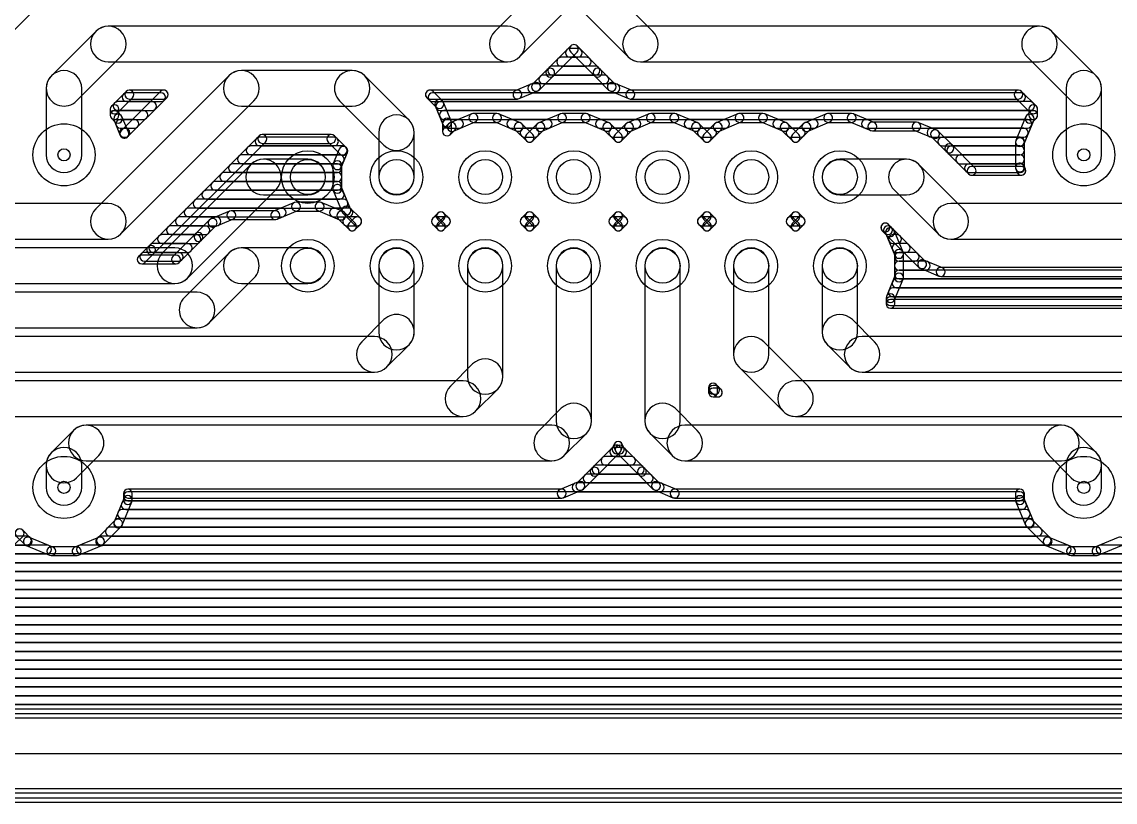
# Model space of a CAD drawing. Extents: x 43.1 to 124.6, y -1.4 to 78.4.
# Drawn here: x 70.55 to 101.86, y -1.4 to 20.95 of the extents above; entities that cross this region are included whole.
import ezdxf

# ---------------------------------------------------------------- set-up
doc = ezdxf.new("R2010")
doc.units = 0
for name, color, linetype in [('16', 175, 'CONTINUOUS'), ('17', 82, 'CONTINUOUS'), ('18', 82, 'CONTINUOUS'), ('20', 30, 'CONTINUOUS'), ('44', 253, 'CONTINUOUS')]:
    doc.layers.add(name, color=color, linetype=linetype)

# ---------------------------------------------------------------- blocks, each defined once
blk = doc.blocks.new('ROUNDP')
blk.add_circle((0, 0), 0.5)
blk = doc.blocks.new('ROUNDV')
blk.add_circle((0, 0), 0.5)

msp = doc.modelspace()

# ---------------------------------------------------------------- linework, layer by layer
at = {"layer": '16'}
for points in [[(70.1258, 21.9492), (68.8558, 20.6792, 1), (69.5742, 19.9608), (70.8442, 21.2308, 1)], [(85.3658, 21.9492), (84.0958, 20.6792, 1), (84.8142, 19.9608), (86.0842, 21.2308, 1)], [(86.6358, 21.2308), (87.9058, 19.9608, 1), (88.6242, 20.6792), (87.3542, 21.9492, 1)], [(72.6658, 20.6792), (71.3958, 19.4092, 1), (72.1142, 18.6908), (73.3842, 19.9608, 1)], [(84.455, 20.828), (73.025, 20.828, 1), (73.025, 19.812), (84.455, 19.812, 1)], [(88.265, 19.812), (99.695, 19.812, 1), (99.695, 20.828), (88.265, 20.828, 1)], [(99.3358, 19.9608), (100.6058, 18.6908, 1), (101.3242, 19.4092), (100.0542, 20.6792, 1)], [(85.7722, 19.4101), (86.4498, 20.0877, 1), (86.2702, 20.2673), (85.5926, 19.5897, 1)], [(86.2485, 19.939), (86.4715, 19.939, 1), (86.4715, 20.193), (86.2485, 20.193, 1)], [(86.2702, 20.0877), (86.9478, 19.4101, 1), (87.1274, 19.5897), (86.4498, 20.2673, 1)], [(85.9945, 19.685), (86.7255, 19.685, 1), (86.7255, 19.939), (85.9945, 19.939, 1)], [(71.247, 19.05), (71.247, 17.145, 1), (72.263, 17.145), (72.263, 19.05, 1)], [(76.4758, 19.4092), (72.6658, 15.5992, 1), (73.3842, 14.8808), (77.1942, 18.6908, 1)], [(80.01, 19.558), (76.835, 19.558, 1), (76.835, 18.542), (80.01, 18.542, 1)], [(81.6392, 18.1392), (80.3692, 19.4092, 1), (79.6508, 18.6908), (80.9208, 17.4208, 1)], [(85.3649, 19.0028), (85.7722, 19.4101, 1), (85.5926, 19.5897), (85.1853, 19.1824, 1)], [(85.4865, 19.177), (87.2335, 19.177, 1), (87.2335, 19.431), (85.4865, 19.431, 1)], [(85.7405, 19.431), (86.9795, 19.431, 1), (86.9795, 19.685), (85.7405, 19.685, 1)], [(86.9478, 19.4101), (87.3551, 19.0028, 1), (87.5347, 19.1824), (87.1274, 19.5897, 1)], [(100.457, 19.05), (100.457, 17.145, 1), (101.473, 17.145), (101.473, 19.05, 1)], [(84.7916, 18.7549), (85.3237, 18.9753, 1), (85.2265, 19.2099), (84.6944, 18.9895, 1)], [(85.1722, 18.923), (87.5478, 18.923, 1), (87.5478, 19.177), (85.1722, 19.177, 1)], [(87.3963, 18.9753), (87.9284, 18.7549, 1), (88.0256, 18.9895), (87.4935, 19.2099, 1)], [(73.2926, 18.3605), (73.7145, 18.7824, 1), (73.5349, 18.962), (73.113, 18.5401, 1)], [(74.5199, 18.962), (73.3951, 17.8372, 1), (73.5747, 17.6576), (74.6995, 18.7824, 1)], [(73.5485, 18.669), (74.5335, 18.669, 1), (74.5335, 18.923), (73.5485, 18.923, 1)], [(73.6247, 18.7452), (74.6097, 18.7452, 1), (74.6097, 18.9992), (73.6247, 18.9992, 1)], [(82.5972, 18.6899), (82.3251, 18.962, 1), (82.1455, 18.7824), (82.4176, 18.5103, 1)], [(82.2353, 18.7452), (84.743, 18.7452, 1), (84.743, 18.9992), (82.2353, 18.9992, 1)], [(82.3115, 18.669), (99.1715, 18.669, 1), (99.1715, 18.923), (82.3115, 18.923, 1)], [(87.977, 18.7452), (99.0953, 18.7452, 1), (99.0953, 18.9992), (87.977, 18.9992, 1)], [(99.0055, 18.7824), (99.4274, 18.3605, 1), (99.607, 18.5401), (99.1851, 18.962, 1)], [(73.3298, 18.2835), (73.3298, 18.4503, 1), (73.0758, 18.4503), (73.0758, 18.2835, 1)], [(73.2945, 18.415), (74.2795, 18.415, 1), (74.2795, 18.669), (73.2945, 18.669, 1)], [(82.8451, 18.1166), (82.6247, 18.6487, 1), (82.3901, 18.5515), (82.6105, 18.0194, 1)], [(82.5315, 18.415), (99.4255, 18.415, 1), (99.4255, 18.669), (82.5315, 18.669, 1)], [(99.3902, 18.4503), (99.3902, 18.2835, 1), (99.6442, 18.2835), (99.6442, 18.4503, 1)], [(73.2028, 18.161), (74.0255, 18.161, 1), (74.0255, 18.415), (73.2028, 18.415, 1)], [(73.3952, 18.2707), (73.2926, 18.3733, 1), (73.113, 18.1937), (73.2156, 18.0911, 1)], [(73.6023, 17.796), (73.4227, 18.2295, 1), (73.188, 18.1323), (73.3676, 17.6988, 1)], [(81.788, 16.51), (81.788, 17.78, 1), (80.772, 17.78), (80.772, 16.51, 1)], [(82.6367, 18.161), (99.5172, 18.161, 1), (99.5172, 18.415), (82.6367, 18.415, 1)], [(82.8548, 17.8132), (82.8548, 18.068, 1), (82.6008, 18.068), (82.6008, 17.8132, 1)], [(83.4345, 18.3211), (82.8119, 18.0633, 1), (82.9091, 17.8286), (83.5317, 18.0865, 1)], [(84.1569, 18.3308), (83.4831, 18.3308, 1), (83.4831, 18.0768), (84.1569, 18.0768, 1)], [(84.8281, 18.0633), (84.2055, 18.3211, 1), (84.1083, 18.0865), (84.7309, 17.8286, 1)], [(85.9745, 18.3211), (85.3519, 18.0633, 1), (85.4491, 17.8286), (86.0717, 18.0865, 1)], [(86.6969, 18.3308), (86.0231, 18.3308, 1), (86.0231, 18.0768), (86.6969, 18.0768, 1)], [(87.3681, 18.0633), (86.7455, 18.3211, 1), (86.6483, 18.0865), (87.2709, 17.8286, 1)], [(88.5145, 18.3211), (87.8919, 18.0633, 1), (87.9891, 17.8286), (88.6117, 18.0865, 1)], [(89.2369, 18.3308), (88.5631, 18.3308, 1), (88.5631, 18.0768), (89.2369, 18.0768, 1)], [(89.9081, 18.0633), (89.2855, 18.3211, 1), (89.1883, 18.0865), (89.8109, 17.8286, 1)], [(91.0545, 18.3211), (90.4319, 18.0633, 1), (90.5291, 17.8286), (91.1517, 18.0865, 1)], [(91.7769, 18.3308), (91.1031, 18.3308, 1), (91.1031, 18.0768), (91.7769, 18.0768, 1)], [(92.4481, 18.0633), (91.8255, 18.3211, 1), (91.7283, 18.0865), (92.3509, 17.8286, 1)], [(93.5945, 18.3211), (92.9719, 18.0633, 1), (93.0691, 17.8286), (93.6917, 18.0865, 1)], [(94.3169, 18.3308), (93.6431, 18.3308, 1), (93.6431, 18.0768), (94.3169, 18.0768, 1)], [(94.9594, 18.0751), (94.3655, 18.3211, 1), (94.2683, 18.0865), (94.8622, 17.8405, 1)], [(99.2973, 18.2295), (99.0189, 17.5574, 1), (99.2535, 17.4602), (99.532, 18.1323, 1)], [(99.4274, 18.3733), (99.3248, 18.2707, 1), (99.5044, 18.0911), (99.607, 18.1937, 1)], [(73.3662, 17.907), (73.7715, 17.907, 1), (73.7715, 18.161), (73.3662, 18.161, 1)], [(73.4715, 17.653), (73.5175, 17.653, 1), (73.5175, 17.907), (73.4715, 17.907, 1)], [(82.7278, 17.907), (83.0732, 17.907, 1), (83.0732, 18.161), (82.7278, 18.161, 1)], [(82.7707, 18.0357), (82.638, 17.903, 1), (82.8176, 17.7234), (82.9503, 17.8561, 1)], [(84.5668, 17.907), (85.6132, 17.907, 1), (85.6132, 18.161), (84.5668, 18.161, 1)], [(85.1798, 17.7252), (84.8693, 18.0357, 1), (84.6897, 17.8561), (85.0002, 17.5456, 1)], [(84.9454, 17.653), (85.2346, 17.653, 1), (85.2346, 17.907), (84.9454, 17.907, 1)], [(85.3107, 18.0357), (85.0002, 17.7252, 1), (85.1798, 17.5456), (85.4903, 17.8561, 1)], [(87.1068, 17.907), (88.1532, 17.907, 1), (88.1532, 18.161), (87.1068, 18.161, 1)], [(87.7198, 17.7252), (87.4093, 18.0357, 1), (87.2297, 17.8561), (87.5402, 17.5456, 1)], [(87.4854, 17.653), (87.7746, 17.653, 1), (87.7746, 17.907), (87.4854, 17.907, 1)], [(87.8507, 18.0357), (87.5402, 17.7252, 1), (87.7198, 17.5456), (88.0303, 17.8561, 1)], [(89.6468, 17.907), (90.6932, 17.907, 1), (90.6932, 18.161), (89.6468, 18.161, 1)], [(90.2598, 17.7252), (89.9493, 18.0357, 1), (89.7697, 17.8561), (90.0802, 17.5456, 1)], [(90.0254, 17.653), (90.3146, 17.653, 1), (90.3146, 17.907), (90.0254, 17.907, 1)], [(90.3907, 18.0357), (90.0802, 17.7252, 1), (90.2598, 17.5456), (90.5703, 17.8561, 1)], [(92.1868, 17.907), (93.2332, 17.907, 1), (93.2332, 18.161), (92.1868, 18.161, 1)], [(92.7998, 17.7252), (92.4893, 18.0357, 1), (92.3097, 17.8561), (92.6202, 17.5456, 1)], [(92.5654, 17.653), (92.8546, 17.653, 1), (92.8546, 17.907), (92.5654, 17.907, 1)], [(92.9307, 18.0357), (92.6202, 17.7252, 1), (92.7998, 17.5456), (93.1103, 17.8561, 1)], [(94.7268, 17.907), (99.3538, 17.907, 1), (99.3538, 18.161), (94.7268, 18.161, 1)], [(96.173, 18.0848), (94.9108, 18.0848, 1), (94.9108, 17.8308), (96.173, 17.8308, 1)], [(96.7537, 17.8547), (96.2216, 18.0751, 1), (96.1244, 17.8405), (96.6565, 17.6201, 1)], [(96.6022, 17.653), (99.2485, 17.653, 1), (99.2485, 17.907), (96.6022, 17.907, 1)], [(97.2022, 17.4199), (96.7949, 17.8272, 1), (96.6153, 17.6476), (97.0226, 17.2403, 1)], [(74.3422, 14.3301), (77.5245, 17.5124, 1), (77.3449, 17.692), (74.1626, 14.5097, 1)], [(77.3585, 17.399), (79.4865, 17.399, 1), (79.4865, 17.653), (77.3585, 17.653, 1)], [(77.4347, 17.4752), (79.4103, 17.4752, 1), (79.4103, 17.7292), (77.4347, 17.7292, 1)], [(79.3205, 17.5124), (79.6661, 17.1668, 1), (79.8457, 17.3464), (79.5001, 17.692, 1)], [(96.9165, 17.399), (99.1433, 17.399, 1), (99.1433, 17.653), (96.9165, 17.653, 1)], [(99.0092, 17.5088), (99.0092, 16.7812, 1), (99.2632, 16.7812), (99.2632, 17.5088, 1)], [(77.1045, 17.145), (79.7405, 17.145, 1), (79.7405, 17.399), (77.1045, 17.399, 1)], [(79.6386, 17.3052), (79.4689, 16.8955, 1), (79.7035, 16.7983), (79.8732, 17.208, 1)], [(97.8445, 16.7776), (97.2022, 17.4199, 1), (97.0226, 17.2403), (97.6649, 16.598, 1)], [(97.1705, 17.145), (99.1362, 17.145, 1), (99.1362, 17.399), (97.1705, 17.399, 1)], [(77.1108, 16.8692), (74.5708, 14.3292, 1), (75.2892, 13.6108), (77.8292, 16.1508, 1)], [(76.8505, 16.891), (79.6571, 16.891, 1), (79.6571, 17.145), (76.8505, 17.145, 1)], [(78.74, 17.018), (77.47, 17.018, 1), (77.47, 16.002), (78.74, 16.002, 1)], [(79.4592, 16.8469), (79.4592, 16.1731, 1), (79.7132, 16.1731), (79.7132, 16.8469, 1)], [(95.885, 17.018), (93.98, 17.018, 1), (93.98, 16.002), (95.885, 16.002, 1)], [(97.5142, 15.5992), (96.2442, 16.8692, 1), (95.5258, 16.1508), (96.7958, 14.8808, 1)], [(97.4245, 16.891), (99.1362, 16.891, 1), (99.1362, 17.145), (97.4245, 17.145, 1)], [(76.3425, 16.383), (79.5862, 16.383, 1), (79.5862, 16.637), (76.3425, 16.637, 1)], [(76.5965, 16.637), (79.5862, 16.637, 1), (79.5862, 16.891), (76.5965, 16.891, 1)], [(97.6785, 16.637), (99.1433, 16.637, 1), (99.1433, 16.891), (97.6785, 16.891, 1)], [(99.1749, 16.8148), (97.7547, 16.8148, 1), (97.7547, 16.5608), (99.1749, 16.5608, 1)], [(99.0189, 16.7326), (99.0576, 16.6392, 1), (99.2922, 16.7364), (99.2535, 16.8298, 1)], [(76.0885, 16.129), (79.5862, 16.129, 1), (79.5862, 16.383), (76.0885, 16.383, 1)], [(79.4689, 16.1245), (79.7267, 15.5019, 1), (79.9614, 15.5991), (79.7035, 16.2217, 1)], [(75.8345, 15.875), (79.6571, 15.875, 1), (79.6571, 16.129), (75.8345, 16.129, 1)], [(73.025, 15.748), (65.405, 15.748, 1), (65.405, 14.732), (73.025, 14.732, 1)], [(75.5805, 15.621), (79.7623, 15.621, 1), (79.7623, 15.875), (75.5805, 15.875, 1)], [(78.3545, 15.7811), (77.7606, 15.5351, 1), (77.8578, 15.3005), (78.4517, 15.5465, 1)], [(79.0769, 15.7908), (78.4031, 15.7908, 1), (78.4031, 15.5368), (79.0769, 15.5368, 1)], [(79.7481, 15.5233), (79.1255, 15.7811, 1), (79.0283, 15.5465), (79.6509, 15.2886, 1)], [(79.7543, 15.4607), (80.0648, 15.1502, 1), (80.2444, 15.3298), (79.9339, 15.6403, 1)], [(111.76, 15.748), (97.155, 15.748, 1), (97.155, 14.732), (111.76, 14.732, 1)], [(75.0725, 15.113), (76.1178, 15.113, 1), (76.1178, 15.367), (75.0725, 15.367, 1)], [(75.3265, 15.367), (77.9932, 15.367, 1), (77.9932, 15.621), (75.3265, 15.621, 1)], [(76.4984, 15.5351), (75.9663, 15.3147, 1), (76.0635, 15.0801), (76.5956, 15.3005, 1)], [(77.8092, 15.5448), (76.547, 15.5448, 1), (76.547, 15.2908), (77.8092, 15.2908, 1)], [(79.4868, 15.367), (79.9006, 15.367, 1), (79.9006, 15.621), (79.4868, 15.621, 1)], [(80.0998, 15.1852), (79.7893, 15.4957, 1), (79.6097, 15.3161), (79.9202, 15.0056, 1)], [(79.8654, 15.113), (80.1546, 15.113, 1), (80.1546, 15.367), (79.8654, 15.367, 1)], [(80.0648, 15.3298), (79.9202, 15.1852, 1), (80.0998, 15.0056), (80.2444, 15.1502, 1)], [(82.4952, 15.1502), (82.6398, 15.2948, 1), (82.4602, 15.4744), (82.3156, 15.3298, 1)], [(82.6398, 15.1852), (82.4952, 15.3298, 1), (82.3156, 15.1502), (82.4602, 15.0056, 1)], [(82.4054, 15.113), (82.6946, 15.113, 1), (82.6946, 15.367), (82.4054, 15.367, 1)], [(82.4602, 15.2948), (82.6048, 15.1502, 1), (82.7844, 15.3298), (82.6398, 15.4744, 1)], [(82.6048, 15.3298), (82.4602, 15.1852, 1), (82.6398, 15.0056), (82.7844, 15.1502, 1)], [(85.0352, 15.1502), (85.1798, 15.2948, 1), (85.0002, 15.4744), (84.8556, 15.3298, 1)], [(85.1798, 15.1852), (85.0352, 15.3298, 1), (84.8556, 15.1502), (85.0002, 15.0056, 1)], [(84.9454, 15.113), (85.2346, 15.113, 1), (85.2346, 15.367), (84.9454, 15.367, 1)], [(85.0002, 15.2948), (85.1448, 15.1502, 1), (85.3244, 15.3298), (85.1798, 15.4744, 1)], [(85.1448, 15.3298), (85.0002, 15.1852, 1), (85.1798, 15.0056), (85.3244, 15.1502, 1)], [(87.5752, 15.1502), (87.7198, 15.2948, 1), (87.5402, 15.4744), (87.3956, 15.3298, 1)], [(87.7198, 15.1852), (87.5752, 15.3298, 1), (87.3956, 15.1502), (87.5402, 15.0056, 1)], [(87.4854, 15.113), (87.7746, 15.113, 1), (87.7746, 15.367), (87.4854, 15.367, 1)], [(87.5402, 15.2948), (87.6848, 15.1502, 1), (87.8644, 15.3298), (87.7198, 15.4744, 1)], [(87.6848, 15.3298), (87.5402, 15.1852, 1), (87.7198, 15.0056), (87.8644, 15.1502, 1)], [(90.1152, 15.1502), (90.2598, 15.2948, 1), (90.0802, 15.4744), (89.9356, 15.3298, 1)], [(90.2598, 15.1852), (90.1152, 15.3298, 1), (89.9356, 15.1502), (90.0802, 15.0056, 1)], [(90.0254, 15.113), (90.3146, 15.113, 1), (90.3146, 15.367), (90.0254, 15.367, 1)], [(90.0802, 15.2948), (90.2248, 15.1502, 1), (90.4044, 15.3298), (90.2598, 15.4744, 1)], [(90.2248, 15.3298), (90.0802, 15.1852, 1), (90.2598, 15.0056), (90.4044, 15.1502, 1)], [(92.6552, 15.1502), (92.7998, 15.2948, 1), (92.6202, 15.4744), (92.4756, 15.3298, 1)], [(92.7998, 15.1852), (92.6552, 15.3298, 1), (92.4756, 15.1502), (92.6202, 15.0056, 1)], [(92.5654, 15.113), (92.8546, 15.113, 1), (92.8546, 15.367), (92.5654, 15.367, 1)], [(92.6202, 15.2948), (92.7648, 15.1502, 1), (92.9444, 15.3298), (92.7998, 15.4744, 1)], [(92.7648, 15.3298), (92.6202, 15.1852, 1), (92.7998, 15.0056), (92.9444, 15.1502, 1)], [(74.8185, 14.859), (75.8035, 14.859, 1), (75.8035, 15.113), (74.8185, 15.113, 1)], [(75.9251, 15.2872), (75.5178, 14.8799, 1), (75.6974, 14.7003), (76.1047, 15.1076, 1)], [(95.5057, 15.0193), (95.373, 15.152, 1), (95.1934, 14.9724), (95.3261, 14.8397, 1)], [(95.2832, 14.9352), (95.2853, 14.9352, 1), (95.2853, 15.1892), (95.2832, 15.1892, 1)], [(95.1955, 14.9724), (96.2451, 13.9228, 1), (96.4247, 14.1024), (95.3751, 15.152, 1)], [(95.3594, 14.859), (95.3615, 14.859, 1), (95.3615, 15.113), (95.3594, 15.113, 1)], [(95.7911, 14.3555), (95.5333, 14.9781, 1), (95.2986, 14.8809), (95.5565, 14.2583, 1)], [(74.5645, 14.605), (75.5495, 14.605, 1), (75.5495, 14.859), (74.5645, 14.859, 1)], [(75.5178, 14.8799), (74.8755, 14.2376, 1), (75.0551, 14.058), (75.6974, 14.7003, 1)], [(95.4977, 14.605), (95.6155, 14.605, 1), (95.6155, 14.859), (95.4977, 14.859, 1)], [(74.93, 14.478), (64.77, 14.478, 1), (64.77, 13.462), (74.93, 13.462, 1)], [(74.0701, 14.058), (74.3422, 14.3301, 1), (74.1626, 14.5097), (73.8905, 14.2376, 1)], [(74.3105, 14.351), (75.2955, 14.351, 1), (75.2955, 14.605), (74.3105, 14.605, 1)], [(75.9242, 12.3408), (77.1942, 13.6108, 1), (76.4758, 14.3292), (75.2058, 13.0592, 1)], [(76.835, 13.462), (78.74, 13.462, 1), (78.74, 14.478), (76.835, 14.478, 1)], [(80.772, 13.97), (80.772, 12.065, 1), (81.788, 12.065), (81.788, 13.97, 1)], [(83.312, 13.97), (83.312, 10.795, 1), (84.328, 10.795), (84.328, 13.97, 1)], [(85.852, 13.97), (85.852, 9.525, 1), (86.868, 9.525), (86.868, 13.97, 1)], [(88.392, 13.97), (88.392, 9.525, 1), (89.408, 9.525), (89.408, 13.97, 1)], [(90.932, 13.97), (90.932, 11.43, 1), (91.948, 11.43), (91.948, 13.97, 1)], [(93.472, 13.97), (93.472, 12.065, 1), (94.488, 12.065), (94.488, 13.97, 1)], [(95.6029, 14.351), (95.8695, 14.351, 1), (95.8695, 14.605), (95.6029, 14.605, 1)], [(95.8008, 13.6331), (95.8008, 14.3069, 1), (95.5468, 14.3069), (95.5468, 13.6331, 1)], [(74.9653, 14.2748), (73.9803, 14.2748, 1), (73.9803, 14.0208), (74.9653, 14.0208, 1)], [(74.0565, 14.097), (75.0415, 14.097, 1), (75.0415, 14.351), (74.0565, 14.351, 1)], [(95.6738, 14.097), (96.1235, 14.097, 1), (96.1235, 14.351), (95.6738, 14.351, 1)], [(95.6738, 13.843), (96.4378, 13.843, 1), (96.4378, 14.097), (95.6738, 14.097, 1)], [(96.2863, 13.8953), (96.8184, 13.6749, 1), (96.9156, 13.9095), (96.3835, 14.1299, 1)], [(95.6738, 13.589), (122.027, 13.589, 1), (122.027, 13.843), (95.6738, 13.843, 1)], [(96.867, 13.6652), (112.048, 13.6652, 1), (112.048, 13.9192), (96.867, 13.9192, 1)], [(95.5451, 12.9906), (95.7911, 13.5845, 1), (95.5565, 13.6817), (95.3105, 13.0878, 1)], [(95.6029, 13.335), (122.027, 13.335, 1), (122.027, 13.589), (95.6029, 13.589, 1)], [(61.595, 12.192), (75.565, 12.192, 1), (75.565, 13.208), (61.595, 13.208, 1)], [(95.5548, 12.8778), (95.5548, 13.0392, 1), (95.3008, 13.0392), (95.3008, 12.8778, 1)], [(95.4977, 13.081), (122.027, 13.081, 1), (122.027, 13.335), (95.4977, 13.335, 1)], [(95.4278, 12.827), (122.027, 12.827, 1), (122.027, 13.081), (95.4278, 13.081, 1)], [(105.698, 13.0048), (95.4278, 13.0048, 1), (95.4278, 12.7508), (105.698, 12.7508, 1)], [(80.9208, 12.4242), (80.2858, 11.7892, 1), (81.0042, 11.0708), (81.6392, 11.7058, 1)], [(93.6208, 11.7058), (94.2558, 11.0708, 1), (94.9742, 11.7892), (94.3392, 12.4242, 1)], [(80.645, 11.938), (67.31, 11.938, 1), (67.31, 10.922), (80.645, 10.922, 1)], [(91.0808, 11.0708), (92.3508, 9.8008, 1), (93.0692, 10.5192), (91.7992, 11.7892, 1)], [(94.615, 10.922), (105.41, 10.922, 1), (105.41, 11.938), (94.615, 11.938, 1)], [(83.4608, 11.1542), (82.8258, 10.5192, 1), (83.5442, 9.8008), (84.1792, 10.4358, 1)], [(83.185, 10.668), (69.85, 10.668, 1), (69.85, 9.652), (83.185, 9.652, 1)], [(92.71, 9.652), (102.87, 9.652, 1), (102.87, 10.668), (92.71, 10.668, 1)], [(90.4748, 10.3378), (90.4748, 10.4747, 1), (90.2208, 10.4747), (90.2208, 10.3378, 1)], [(90.258, 10.3849), (90.3949, 10.248, 1), (90.5745, 10.4276), (90.4376, 10.5645, 1)], [(90.3478, 10.287), (90.4085, 10.287, 1), (90.4085, 10.541), (90.3478, 10.541, 1)], [(90.4847, 10.4648), (90.3478, 10.4648, 1), (90.3478, 10.2108), (90.4847, 10.2108, 1)], [(86.0008, 9.8842), (85.3658, 9.2492, 1), (86.0842, 8.5308), (86.7192, 9.1658, 1)], [(88.5408, 9.1658), (89.1758, 8.5308, 1), (89.8942, 9.2492), (89.2592, 9.8842, 1)], [(72.0308, 9.2492), (71.3958, 8.6142, 1), (72.1142, 7.8958), (72.7492, 8.5308, 1)], [(85.725, 9.398), (72.39, 9.398, 1), (72.39, 8.382), (85.725, 8.382, 1)], [(89.535, 8.382), (100.33, 8.382, 1), (100.33, 9.398), (89.535, 9.398, 1)], [(99.9708, 8.5308), (100.6058, 7.8958, 1), (101.3242, 8.6142), (100.6892, 9.2492, 1)], [(87.0422, 7.9801), (87.6772, 8.6151, 1), (87.4976, 8.7947), (86.8626, 8.1597, 1)], [(87.7047, 8.6563), (87.7473, 8.7592, 1), (87.5127, 8.8564), (87.4701, 8.7535, 1)], [(87.5127, 8.7592), (87.5553, 8.6563, 1), (87.7899, 8.7535), (87.7473, 8.8564, 1)], [(87.5828, 8.6151), (88.2178, 7.9801, 1), (88.3974, 8.1597), (87.7624, 8.7947, 1)], [(71.247, 8.255), (71.247, 7.62, 1), (72.263, 7.62), (72.263, 8.255, 1)], [(87.2645, 8.255), (87.9955, 8.255, 1), (87.9955, 8.509), (87.2645, 8.509, 1)], [(87.5185, 8.509), (87.7415, 8.509, 1), (87.7415, 8.763), (87.5185, 8.763, 1)], [(100.457, 8.255), (100.457, 7.62, 1), (101.473, 7.62), (101.473, 8.255, 1)], [(86.6349, 7.5728), (87.0422, 7.9801, 1), (86.8626, 8.1597), (86.4553, 7.7524, 1)], [(87.0105, 8.001), (88.2495, 8.001, 1), (88.2495, 8.255), (87.0105, 8.255, 1)], [(88.2178, 7.9801), (88.6251, 7.5728, 1), (88.8047, 7.7524), (88.3974, 8.1597, 1)], [(86.7565, 7.747), (88.5035, 7.747, 1), (88.5035, 8.001), (86.7565, 8.001, 1)], [(73.7108, 7.2562), (73.7108, 7.4422, 1), (73.4568, 7.4422), (73.4568, 7.2562, 1)], [(73.5838, 7.3152), (86.013, 7.3152, 1), (86.013, 7.5692), (73.5838, 7.5692, 1)], [(86.0616, 7.3249), (86.5937, 7.5453, 1), (86.4965, 7.7799), (85.9644, 7.5595, 1)], [(86.4422, 7.493), (88.8178, 7.493, 1), (88.8178, 7.747), (86.4422, 7.747, 1)], [(88.6663, 7.5453), (89.1984, 7.3249, 1), (89.2956, 7.5595), (88.7635, 7.7799, 1)], [(89.247, 7.3152), (99.1362, 7.3152, 1), (99.1362, 7.5692), (89.247, 7.5692, 1)], [(99.0092, 7.4422), (99.0092, 7.2562, 1), (99.2632, 7.2562), (99.2632, 7.4422, 1)], [(73.4227, 6.5355), (73.7011, 7.2076, 1), (73.4665, 7.3048), (73.188, 6.6327, 1)], [(73.5241, 6.985), (99.1959, 6.985, 1), (99.1959, 7.239), (73.5241, 7.239, 1)], [(73.5838, 7.239), (99.1362, 7.239, 1), (99.1362, 7.493), (73.5838, 7.493, 1)], [(99.0189, 7.2076), (99.2973, 6.5355, 1), (99.532, 6.6327), (99.2535, 7.3048, 1)], [(73.4188, 6.731), (99.3012, 6.731, 1), (99.3012, 6.985), (73.4188, 6.985, 1)], [(72.8807, 5.9798), (73.3952, 6.4943, 1), (73.2156, 6.6739), (72.7011, 6.1594, 1)], [(73.3136, 6.477), (99.4064, 6.477, 1), (99.4064, 6.731), (73.3136, 6.731, 1)], [(99.3248, 6.4943), (99.8393, 5.9798, 1), (100.0189, 6.1594), (99.5044, 6.6739, 1)], [(70.3407, 5.9798), (70.5748, 6.2139, 1), (70.3952, 6.3935), (70.1611, 6.1594, 1)], [(70.3952, 6.2139), (70.6293, 5.9798, 1), (70.8089, 6.1594), (70.5748, 6.3935, 1)], [(73.0713, 6.223), (99.6487, 6.223, 1), (99.6487, 6.477), (73.0713, 6.477, 1)], [(69.7014, 5.715), (71.2686, 5.715, 1), (71.2686, 5.969), (69.7014, 5.969, 1)], [(70.2773, 5.969), (70.6927, 5.969, 1), (70.6927, 6.223), (70.2773, 6.223, 1)], [(70.6705, 5.9523), (71.3426, 5.6739, 1), (71.4398, 5.9085), (70.7677, 6.187, 1)], [(72.1674, 5.6739), (72.8395, 5.9523, 1), (72.7423, 6.187), (72.0702, 5.9085, 1)], [(72.2414, 5.715), (100.4786, 5.715, 1), (100.4786, 5.969), (72.2414, 5.969, 1)], [(72.8173, 5.969), (99.9027, 5.969, 1), (99.9027, 6.223), (72.8173, 6.223, 1)], [(99.8805, 5.9523), (100.5526, 5.6739, 1), (100.6498, 5.9085), (99.9777, 6.187, 1)], [(101.3774, 5.6739), (102.0495, 5.9523, 1), (101.9523, 6.187), (101.2802, 5.9085, 1)], [(101.4514, 5.715), (103.0186, 5.715, 1), (103.0186, 5.969), (101.4514, 5.969, 1)], [(45.593, 5.461), (122.027, 5.461, 1), (122.027, 5.715), (45.593, 5.715, 1)], [(71.3912, 5.6642), (72.1188, 5.6642, 1), (72.1188, 5.9182), (71.3912, 5.9182, 1)], [(100.6012, 5.6642), (101.3288, 5.6642, 1), (101.3288, 5.9182), (100.6012, 5.9182, 1)], [(45.593, 5.207), (122.027, 5.207, 1), (122.027, 5.461), (45.593, 5.461, 1)], [(45.593, 4.953), (122.027, 4.953, 1), (122.027, 5.207), (45.593, 5.207, 1)], [(45.593, 4.699), (122.027, 4.699, 1), (122.027, 4.953), (45.593, 4.953, 1)], [(45.593, 4.445), (122.027, 4.445, 1), (122.027, 4.699), (45.593, 4.699, 1)], [(45.593, 4.191), (122.027, 4.191, 1), (122.027, 4.445), (45.593, 4.445, 1)], [(45.593, 3.937), (122.027, 3.937, 1), (122.027, 4.191), (45.593, 4.191, 1)], [(45.593, 3.683), (122.027, 3.683, 1), (122.027, 3.937), (45.593, 3.937, 1)], [(45.593, 3.429), (122.027, 3.429, 1), (122.027, 3.683), (45.593, 3.683, 1)], [(45.593, 3.175), (122.027, 3.175, 1), (122.027, 3.429), (45.593, 3.429, 1)], [(45.593, 2.921), (122.027, 2.921, 1), (122.027, 3.175), (45.593, 3.175, 1)], [(45.593, 2.667), (122.027, 2.667, 1), (122.027, 2.921), (45.593, 2.921, 1)], [(45.593, 2.413), (122.027, 2.413, 1), (122.027, 2.667), (45.593, 2.667, 1)], [(45.593, 2.159), (122.027, 2.159, 1), (122.027, 2.413), (45.593, 2.413, 1)], [(45.593, 1.905), (122.027, 1.905, 1), (122.027, 2.159), (45.593, 2.159, 1)], [(45.593, 1.651), (122.027, 1.651, 1), (122.027, 1.905), (45.593, 1.905, 1)], [(45.593, 1.397), (122.027, 1.397, 1), (122.027, 1.651), (45.593, 1.651, 1)], [(45.593, 1.143), (122.027, 1.143, 1), (122.027, 1.397), (45.593, 1.397, 1)], [(122.027, 1.27), (45.593, 1.27, 1), (45.593, 1.016), (122.027, 1.016, 1)], [(124.46, -1.143), (43.815, -1.143, 1), (43.815, -1.397), (124.46, -1.397, 1)], [(43.815, -1.397), (124.46, -1.397, 1), (124.46, -1.143), (43.815, -1.143, 1)], [(44.6774, -1.27), (122.9426, -1.27, 1), (122.9426, -1.016), (44.6774, -1.016, 1)]]:
    msp.add_lwpolyline(points, format="xyb", close=True, dxfattribs=at)
at = {"layer": '20'}
msp.add_line((44.45, 0), (123.17, 0), dxfattribs=at)
at = {"layer": '44'}
for centre, radius in [((71.755, 17.145), 0.175), ((100.965, 17.145), 0.175), ((78.74, 16.51), 0.5), ((81.28, 16.51), 0.5), ((83.82, 16.51), 0.5), ((86.36, 16.51), 0.5), ((88.9, 16.51), 0.5), ((91.44, 16.51), 0.5), ((93.98, 16.51), 0.5), ((78.74, 13.97), 0.5), ((81.28, 13.97), 0.5), ((83.82, 13.97), 0.5), ((86.36, 13.97), 0.5), ((88.9, 13.97), 0.5), ((91.44, 13.97), 0.5), ((93.98, 13.97), 0.5), ((71.755, 7.62), 0.175), ((100.965, 7.62), 0.175)]:
    msp.add_circle(centre, radius, dxfattribs=at)

# ---------------------------------------------------------------- block references
at = {"layer": '17', "xscale": 1.508, "yscale": 1.508}
for p in [(78.74, 16.51), (81.28, 16.51), (83.82, 16.51), (86.36, 16.51), (88.9, 16.51), (91.44, 16.51), (93.98, 16.51), (78.74, 13.97), (81.28, 13.97), (83.82, 13.97), (86.36, 13.97), (88.9, 13.97), (91.44, 13.97), (93.98, 13.97)]:
    msp.add_blockref('ROUNDP', p, dxfattribs=at)
at = {"layer": '18', "xscale": 1.778, "yscale": 1.778}
for p in [(71.755, 17.145), (100.965, 17.145), (71.755, 7.62), (100.965, 7.62)]:
    msp.add_blockref('ROUNDV', p, dxfattribs=at)

doc.saveas('drawing.dxf')
